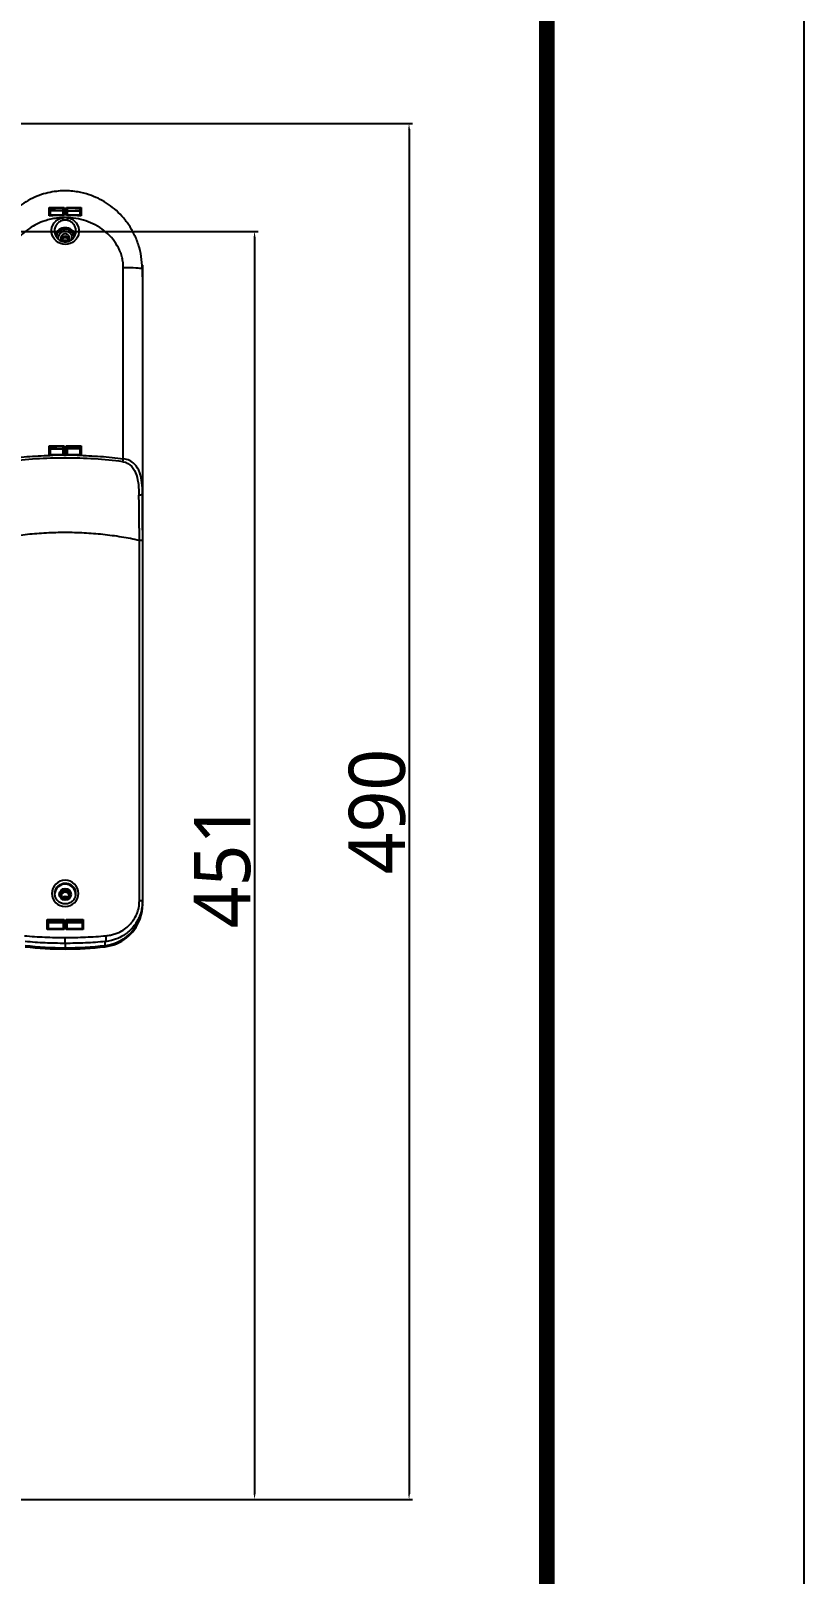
# Model space of a CAD drawing. Header units: millimetres. Extents: x 28 to 2974, y 8 to 3716.
# Drawn here: x 2088 to 2363, y 833 to 1382 of the extents above; entities that cross this region are included whole.
import ezdxf

# ---------------------------------------------------------------- set-up
doc = ezdxf.new("R2010")
doc.units = ezdxf.units.MM
doc.layers.get('Defpoints').update_dxf_attribs({"linetype": 'CONTINUOUS'})
doc.layers.add('1LINE', color=7, linetype='CONTINUOUS')
doc.styles.add('Annotative', font='malgun.ttf')
doc.dimstyles.new('WOO', dxfattribs={"dimtxt": 20, "dimasz": 2, "dimexe": 1.25, "dimexo": 0.3, "dimgap": 1, "dimtad": 1, "dimdec": 1, "dimzin": 1, "dimdsep": 46, "dimtxsty": 'Annotative', "dimcen": 0, "dimclrd": 1, "dimclre": 1, "dimclrt": 2, "dimadec": 0, "dimazin": 0, "dimtfac": 1, "dimtdec": 1, "dimtofl": 0, "dimtmove": 0, "dimatfit": 3, "dimfxl": 0, "dimarcsym": 0})

# ---------------------------------------------------------------- blocks, each defined once
blk = doc.blocks.new('*D12')
at = {"layer": '1LINE', "color": 1, "lineweight": -2}
for p, q in [((1929.42, 1310.67), (2169.11, 1310.67)), ((2167.86, 1308.67), (2167.86, 861.29)), ((1858.76, 859.29), (2169.11, 859.29))]:
    blk.add_line(p, q, dxfattribs=at)
at = {"layer": '1LINE', "color": 1}
for points in [[(2167.53, 1308.67), (2168.19, 1308.67), (2167.86, 1310.67)], [(2167.53, 861.29), (2168.19, 861.29), (2167.86, 859.29)]]:
    blk.add_solid(points, dxfattribs=at)
at = {"layer": 'Defpoints', "color": 0}
for p in [(1929.12, 1310.67), (1858.46, 859.29), (2167.86, 859.29)]:
    blk.add_point(p, dxfattribs=at)
at = {"layer": '1LINE', "color": 2, "insert": (2156.47, 1084.98), "char_height": 20, "attachment_point": 5, "rotation": 90, "style": 'Annotative'}
blk.add_mtext('451', dxfattribs=at)
blk = doc.blocks.new('*D13')
at = {"layer": '1LINE', "color": 1, "lineweight": -2}
for p, q in [((1929.42, 1349.07), (2224.1, 1349.07)), ((2222.85, 1347.07), (2222.85, 861.29)), ((1858.76, 859.29), (2224.1, 859.29))]:
    blk.add_line(p, q, dxfattribs=at)
at = {"layer": '1LINE', "color": 1}
for points in [[(2222.52, 1347.07), (2223.18, 1347.07), (2222.85, 1349.07)], [(2222.52, 861.29), (2223.18, 861.29), (2222.85, 859.29)]]:
    blk.add_solid(points, dxfattribs=at)
at = {"layer": 'Defpoints', "color": 0}
for p in [(1929.12, 1349.07), (1858.46, 859.29), (2222.85, 859.29)]:
    blk.add_point(p, dxfattribs=at)
at = {"layer": '1LINE', "color": 2, "insert": (2211.52, 1104.18), "char_height": 20, "attachment_point": 5, "rotation": 90, "style": 'Annotative'}
blk.add_mtext('490', dxfattribs=at)

msp = doc.modelspace()

# ---------------------------------------------------------------- linework, layer by layer
at = {"layer": '1LINE', "linetype": 'Continuous'}
for p, q in [((2095.14, 1318.03), (2095.11, 1318.76)), ((2105.83, 1318.76), (2105.81, 1318.03)), ((2095.14, 1316.54), (2095.14, 1318.03)), ((2099.8, 1318.03), (2095.14, 1318.03)), ((2101.14, 1318.03), (2105.81, 1318.03)), ((2105.81, 1318.03), (2105.81, 1316.54)), ((2099.29, 1307.28), (2099.29, 1307.23)), ((2121.15, 1229.76), (2121.15, 1297.75)), ((2127.97, 1297.37), (2127.97, 1297.37)), ((2127.97, 1294.56), (2127.97, 1297.37)), ((2127.97, 1297.37), (2127.97, 1217.32)), ((2095.13, 1234.05), (2095.15, 1233.28)), ((2095.15, 1231.29), (2095.15, 1233.28)), ((2095.15, 1233.28), (2099.79, 1233.28)), ((2105.79, 1233.28), (2101.15, 1233.28)), ((2105.79, 1233.28), (2105.82, 1234.05)), ((2105.79, 1231.29), (2105.79, 1233.28)), ((2127.93, 1204.31), (2127.93, 1218.1)), ((2126.88, 1072.43), (2126.88, 1200.67)), ((2127.97, 1200.58), (2127.97, 1072.34)), ((2127.97, 1071.25), (2127.97, 1072.34)), ((2127.66, 1068.34), (2127.72, 1068.75)), ((2094.04, 1062.21), (2094.04, 1065.72)), ((2094.37, 1065.4), (2094.37, 1062.5)), ((2099.84, 1064.57), (2094.37, 1064.57)), ((2094.37, 1062.52), (2094.37, 1062.5)), ((2101.1, 1065.44), (2101.1, 1065.44)), ((2106.57, 1064.57), (2101.1, 1064.57)), ((2106.57, 1062.5), (2106.57, 1065.4)), ((2106.57, 1062.52), (2106.57, 1062.5)), ((2106.91, 1065.72), (2106.91, 1062.21)), ((2100.47, 1058.5), (2100.47, 1059.33)), ((2100.47, 1057.93), (2100.47, 1058.5)), ((2100.47, 1057.24), (2100.47, 1057.93)), ((2100.47, 1057.24), (2100.47, 1055.59)), ((2114.71, 1056.08), (2114.72, 1056.43)), ((2114.74, 1056.43), (2114.74, 1057.9))]:
    msp.add_line(p, q, dxfattribs=at)
at = {"layer": '1LINE', "color": 4}
msp.add_lwpolyline([(32.17, 8.44), (2363.47, 8.44), (2363.47, 1657), (32.17, 1657)], close=True, dxfattribs=at)
at = {"layer": '1LINE', "color": 4, "const_width": 5.55}
msp.add_lwpolyline([(123.76, 66.72), (2271.88, 66.72), (2271.88, 1598.72), (123.76, 1598.72)], close=True, dxfattribs=at)
at = {"layer": '1LINE', "linetype": 'Continuous'}
for centre, major_axis, ratio, start_param, end_param in [((2100.47, 1308.34), (3.7, 0), 0.994522, 1.570796, 2.859634), ((2100.47, 1308.29), (-3.2, 0), 0.994522, 3.277074, 6.165965), ((2100.47, 1308.29), (2.5, 0), 0.994522, 1.570797, 3.286989), ((2100.47, 1308.19), (-1.6, 0), 0.994522, 2.510033, 6.283185), ((2100.47, 1308.19), (-1.6, 0), 0.994522, 0, 0.630182), ((2100.47, 1307.35), (-1.6, 0), 0.994522, 3.410198, 6.014577), ((2100.45, 1307.28), (-1.16, 0), 0.994521, 3.094273, 6.283185), ((2100.47, 1308.34), (3.7, 0), 0.994522, 0.287259, 1.570796), ((2100.47, 1308.29), (2.5, 0), 0.994522, 0, 1.570796), ((2100.47, 1308.29), (2.5, 0), 0.994522, 6.141814, 6.283185), ((2117.97, 1297.37), (10, 0), 0.040138, 0.149014, 1.246985), ((2117.97, 1297.37), (10, 0), 0.040138, 0, 0.149015), ((2120.52, 1229.69), (-0.26, -1.98), 0.311338, 1.10514, 1.65072), ((2125.97, 1217.32), (2, 0), 0.289422, 5.089082, 6.283185), ((2125.97, 1200.58), (-2, 0), 0.047113, 3.141593, 4.239616), ((2100.47, 1074.66), (3.7, 0), 0.994522, 1.570796, 3.058536), ((2100.47, 1074.66), (3.7, 0), 0.994522, 0, 1.570797), ((2100.47, 1074.44), (1.6, 0), 0.994522, 1.570796, 3.075914), ((2100.47, 1074.44), (1.6, 0), 0.994522, 0.065678, 1.570796), ((2125.97, 1072.34), (-2, 0), 0.047094, 3.14159, 4.239614), ((2112.95, 1070.8), (-14.91, 0), 0.994521, 1.688893, 2.805974), ((2112.95, 1071.22), (14.98, 0), 0.994521, 4.830486, 5.985382), ((2112.95, 1070.8), (-14.91, 0), 0.994521, 2.919171, 2.974737), ((2112.95, 1071.22), (14.98, 0), 0.994521, 6.209029, 6.283185), ((2114.5, 1059.87), (-0.18, 1.99), 0.253728, 3.249118, 4.734953)]:
    msp.add_ellipse(centre, major_axis=major_axis, ratio=ratio, start_param=start_param, end_param=end_param, dxfattribs=at)
at = {"layer": '1LINE', "linetype": 'Continuous', "extrusion": (0, 0, -1)}
for centre, major_axis, ratio, start_param, end_param in [((2100.47, 1227.82), (65, 0), 0.100969, 4.625037, 4.706528), ((2100.47, 1224.24), (65, 0.01), 0.104448, 4.625072, 4.644051), ((2100.47, 1227.52), (64.7, 0), 0.101251, 4.629643, 4.701899), ((2100.47, 1224.54), (64.7, 0.01), 0.104747, 4.629724, 4.701927), ((2100.47, 1227.82), (65, 0), 0.100969, 4.71825, 4.799741), ((2100.47, 1227.52), (64.7, 0), 0.101251, 4.722879, 4.795135), ((2100.47, 1059.4), (57.7, 0), 0.104702, 4.6064, 4.701496), ((2094.07, 1065.4), (0.3, 0), 0.104702, 6.117367, 6.283185), ((2100.47, 1056.49), (57.7, 0), 0.104702, 4.606465, 4.701501), ((2100.47, 1059.4), (57.7, 0), 0.104702, 4.723282, 4.818378), ((2100.47, 1056.49), (57.7, 0), 0.104702, 4.723277, 4.818313), ((2106.87, 1065.4), (0.3, 0), 0.104702, 3.141593, 3.307411)]:
    msp.add_ellipse(centre, major_axis=major_axis, ratio=ratio, start_param=start_param, end_param=end_param, dxfattribs=at)
at = {"layer": '1LINE', "linetype": 'Continuous'}
for centre, major_axis in [((2100.47, 1074.7), (2.1, 0)), ((2100.47, 1074.65), (-1.6, 0))]:
    msp.add_ellipse(centre, major_axis=major_axis, ratio=0.994522, dxfattribs=at)
for points, knots in [([(2127.86, 1297.43), (2127.86, 1298.88), (2127.64, 1301.71), (2126.67, 1305.83), (2125.13, 1309.65), (2123.13, 1313.1), (2120.74, 1316.14), (2118.07, 1318.71), (2115.2, 1320.84), (2112.18, 1322.52), (2108.83, 1323.89), (2104.8, 1324.9), (2100.84, 1325.23), (2097.24, 1324.99), (2094.26, 1324.47), (2091.16, 1323.55), (2088.03, 1322.17), (2084.94, 1320.32), (2081.99, 1317.95), (2079.48, 1315.32), (2078.14, 1313.4), (2077.6, 1312.51)], [0, 0, 0, 0, 0.061262, 0.120669, 0.178962, 0.235831, 0.290228, 0.343154, 0.393643, 0.442141, 0.490116, 0.5474, 0.618097, 0.657787, 0.700724, 0.746623, 0.7949, 0.846079, 0.899782, 0.955951, 1, 1, 1, 1]), ([(2094.76, 1319.19), (2095.64, 1319.2), (2097.4, 1319.22), (2099.18, 1319.22), (2100.07, 1319.22)], [0, 0, 0, 0, 0.498261, 1, 1, 1, 1]), ([(2094.77, 1316.29), (2094.77, 1316.78), (2094.77, 1317.78), (2094.76, 1318.71), (2094.76, 1319.19)], [0, 0, 0, 0, 0.492801, 1, 1, 1, 1]), ([(2095.11, 1318.77), (2095.1, 1318.79), (2095.09, 1318.84), (2094.95, 1319.01), (2094.83, 1319.12), (2094.76, 1319.19)], [0, 0, 0, 0, 0.22228, 0.499817, 1, 1, 1, 1]), ([(2099.77, 1318.8), (2098.99, 1318.8), (2098.21, 1318.8), (2096.66, 1318.78), (2095.88, 1318.77), (2095.11, 1318.76)], [0, 0, 0, 0, 0.5, 0.5, 1, 1, 1, 1]), ([(2095.11, 1318.77), (2095.11, 1318.41), (2095.11, 1318.05), (2095.11, 1317.3), (2095.11, 1316.91), (2095.11, 1316.53)], [0, 0, 0, 0, 0.5, 0.5, 1, 1, 1, 1]), ([(2099.77, 1318.83), (2099.78, 1318.85), (2099.79, 1318.9), (2099.9, 1319.05), (2100, 1319.16), (2100.07, 1319.22)], [0, 0, 0, 0, 0.221443, 0.500613, 1, 1, 1, 1]), ([(2099.77, 1316.57), (2099.77, 1316.95), (2099.77, 1317.34), (2099.77, 1318.09), (2099.77, 1318.46), (2099.77, 1318.83)], [0, 0, 0, 0, 0.5, 0.5, 1, 1, 1, 1]), ([(2101.17, 1318.83), (2101.17, 1318.85), (2101.15, 1318.9), (2101.05, 1319.05), (2100.94, 1319.16), (2100.87, 1319.22)], [0, 0, 0, 0, 0.220825, 0.500607, 1, 1, 1, 1]), ([(2100.87, 1319.22), (2101.77, 1319.22), (2103.55, 1319.22), (2105.3, 1319.2), (2106.18, 1319.19)], [0, 0, 0, 0, 0.500996, 1, 1, 1, 1]), ([(2101.17, 1318.83), (2101.17, 1318.46), (2101.17, 1318.09), (2101.17, 1317.34), (2101.17, 1316.95), (2101.17, 1316.57)], [0, 0, 0, 0, 0.5, 0.5, 1, 1, 1, 1]), ([(2105.83, 1318.76), (2105.06, 1318.77), (2104.29, 1318.78), (2102.73, 1318.8), (2101.95, 1318.8), (2101.17, 1318.8)], [0, 0, 0, 0, 0.5, 0.5, 1, 1, 1, 1]), ([(2105.83, 1318.77), (2105.84, 1318.79), (2105.86, 1318.84), (2105.96, 1318.97), (2106.08, 1319.08), (2106.15, 1319.15), (2106.18, 1319.19)], [0, 0, 0, 0, 0.221843, 0.49735, 0.757754, 1, 1, 1, 1]), ([(2105.83, 1316.53), (2105.83, 1316.92), (2105.83, 1317.3), (2105.83, 1318.05), (2105.83, 1318.41), (2105.83, 1318.77)], [0, 0, 0, 0, 0.5, 0.5, 1, 1, 1, 1]), ([(2106.18, 1319.19), (2106.18, 1318.72), (2106.18, 1317.78), (2106.17, 1316.78), (2106.17, 1316.29)], [0, 0, 0, 0, 0.506217, 1, 1, 1, 1]), ([(2099.44, 1315.59), (2098.75, 1315.54), (2097.35, 1315.44), (2095.29, 1315.06), (2092.94, 1314.41), (2090.35, 1313.37), (2087.64, 1311.8), (2085.21, 1309.85), (2083.12, 1307.51), (2081.41, 1304.89), (2080.72, 1302.92), (2080.38, 1301.95)], [0, 0, 0, 0, 0.083429, 0.16659, 0.250132, 0.376191, 0.500183, 0.626585, 0.750707, 0.877728, 1, 1, 1, 1]), ([(2094.77, 1316.29), (2094.84, 1316.35), (2094.94, 1316.44), (2095.06, 1316.54), (2095.09, 1316.54), (2095.1, 1316.54)], [0, 0, 0, 0, 0.498429, 0.764776, 1, 1, 1, 1]), ([(2100.07, 1316.3), (2099.19, 1316.3), (2097.42, 1316.3), (2095.66, 1316.29), (2094.77, 1316.29)], [0, 0, 0, 0, 0.498773, 1, 1, 1, 1]), ([(2095.1, 1316.54), (2095.88, 1316.55), (2096.66, 1316.55), (2098.21, 1316.56), (2098.99, 1316.56), (2099.77, 1316.57)], [0, 0, 0, 0, 0.499881, 0.499881, 1, 1, 1, 1]), ([(2101.49, 1315.59), (2102.66, 1315.33), (2103.71, 1314.66), (2105.11, 1312.75), (2105.45, 1311.53), (2105.19, 1309.2), (2104.61, 1308.07), (2102.84, 1306.52), (2101.66, 1306.08), (2099.3, 1306.08), (2098.12, 1306.51), (2096.34, 1308.06), (2095.75, 1309.17), (2095.49, 1311.53), (2095.83, 1312.75), (2097.22, 1314.65), (2098.28, 1315.33), (2099.44, 1315.59)], [0, 0, 0, 0, 0.125, 0.125, 0.25, 0.25, 0.375, 0.375, 0.5, 0.5, 0.625, 0.625, 0.75, 0.75, 0.875, 0.875, 1, 1, 1, 1]), ([(2099.67, 1314.6), (2099.25, 1314.51), (2098.85, 1314.35), (2098.12, 1313.9), (2097.8, 1313.62), (2097.25, 1312.95), (2097.03, 1312.57), (2096.73, 1311.76), (2096.65, 1311.32), (2096.64, 1310.45), (2096.71, 1310.02), (2096.98, 1309.2), (2097.19, 1308.82), (2097.71, 1308.14), (2098.04, 1307.85), (2098.76, 1307.38), (2099.16, 1307.21), (2099.99, 1307.01), (2100.43, 1306.98), (2101.28, 1307.07), (2101.71, 1307.19), (2102.48, 1307.55), (2102.85, 1307.8), (2103.46, 1308.39), (2103.72, 1308.75), (2104.09, 1309.52), (2104.22, 1309.94), (2104.32, 1310.78), (2104.3, 1311.22), (2104.12, 1312.06), (2103.96, 1312.47), (2103.51, 1313.21), (2103.22, 1313.55), (2102.55, 1314.09), (2102.16, 1314.32), (2101.6, 1314.52), (2101.43, 1314.57), (2101.27, 1314.6)], [0, 0, 0, 0, 0.056852, 0.056852, 0.113802, 0.113802, 0.171621, 0.171621, 0.22974, 0.22974, 0.287669, 0.287669, 0.344959, 0.344959, 0.402332, 0.402332, 0.459629, 0.459629, 0.517041, 0.517041, 0.574453, 0.574453, 0.631866, 0.631866, 0.689281, 0.689281, 0.746482, 0.746482, 0.803909, 0.803909, 0.861403, 0.861403, 0.919499, 0.919499, 0.977578, 0.977578, 1, 1, 1, 1]), ([(2099.44, 1315.59), (2099.67, 1315.64), (2099.9, 1315.67), (2100.35, 1315.71), (2100.58, 1315.71), (2101.04, 1315.68), (2101.27, 1315.64), (2101.49, 1315.59)], [0, 0, 0, 0, 0.333586, 0.333586, 0.662894, 0.662894, 1, 1, 1, 1]), ([(2101.27, 1314.6), (2101.06, 1314.65), (2100.86, 1314.67), (2100.48, 1314.69), (2100.32, 1314.69), (2099.99, 1314.66), (2099.83, 1314.64), (2099.67, 1314.6)], [0, 0, 0, 0, 0.388586, 0.388586, 0.691658, 0.691658, 1, 1, 1, 1]), ([(2099.77, 1316.57), (2099.78, 1316.56), (2099.79, 1316.56), (2099.88, 1316.49), (2099.97, 1316.4), (2100.04, 1316.33), (2100.07, 1316.3)], [0, 0, 0, 0, 0.219708, 0.498388, 0.766812, 1, 1, 1, 1]), ([(2100.87, 1316.3), (2100.91, 1316.33), (2100.97, 1316.4), (2101.07, 1316.49), (2101.15, 1316.56), (2101.17, 1316.56), (2101.17, 1316.57)], [0, 0, 0, 0, 0.251029, 0.501705, 0.780323, 1, 1, 1, 1]), ([(2106.17, 1316.29), (2105.29, 1316.29), (2103.53, 1316.3), (2101.76, 1316.3), (2100.87, 1316.3)], [0, 0, 0, 0, 0.50192, 1, 1, 1, 1]), ([(2101.17, 1316.57), (2101.95, 1316.56), (2102.73, 1316.56), (2104.29, 1316.55), (2105.07, 1316.55), (2105.84, 1316.54)], [0, 0, 0, 0, 0.500106, 0.500106, 1, 1, 1, 1]), ([(2121.15, 1297.75), (2121.13, 1298.35), (2121.09, 1299.56), (2120.75, 1301.36), (2120.21, 1303.12), (2119.23, 1305.35), (2117.56, 1307.94), (2115.01, 1310.53), (2112.02, 1312.65), (2108.7, 1314.2), (2105.16, 1315.26), (2102.72, 1315.48), (2101.49, 1315.59)], [0, 0, 0, 0, 0.06171, 0.123342, 0.185871, 0.25023, 0.372572, 0.499849, 0.6236, 0.749905, 0.87467, 1, 1, 1, 1]), ([(2105.84, 1316.54), (2105.85, 1316.54), (2105.88, 1316.53), (2106, 1316.45), (2106.1, 1316.35), (2106.17, 1316.29)], [0, 0, 0, 0, 0.22035, 0.500784, 1, 1, 1, 1]), ([(2099.47, 1307.16), (2099.51, 1307.2), (2099.55, 1307.24), (2099.7, 1307.36), (2099.83, 1307.44), (2100.11, 1307.55), (2100.26, 1307.58), (2100.55, 1307.58), (2100.7, 1307.56), (2100.98, 1307.48), (2101.11, 1307.42), (2101.29, 1307.29), (2101.35, 1307.24), (2101.4, 1307.19)], [0, 0, 0, 0, 0.07466, 0.07466, 0.28484, 0.28484, 0.48963, 0.48963, 0.690278, 0.690278, 0.890346, 0.890346, 1, 1, 1, 1]), ([(2079.79, 1229.77), (2081.12, 1229.93), (2083.77, 1230.25), (2087.83, 1230.61), (2091.91, 1230.87), (2094.66, 1230.97), (2096.03, 1231.01)], [0, 0, 0, 0, 0.252163, 0.502806, 0.752046, 1, 1, 1, 1]), ([(2094.8, 1234.36), (2094.83, 1234.33), (2094.9, 1234.26), (2095, 1234.16), (2095.09, 1234.08), (2095.11, 1234.06), (2095.12, 1234.05)], [0, 0, 0, 0, 0.251025, 0.501421, 0.779259, 1, 1, 1, 1]), ([(2095.13, 1231.29), (2095.12, 1231.29), (2095.1, 1231.29), (2095.01, 1231.2), (2094.9, 1231.11), (2094.83, 1231.04), (2094.8, 1231)], [0, 0, 0, 0, 0.222132, 0.49807, 0.769442, 1, 1, 1, 1]), ([(2095.12, 1234.05), (2095.12, 1234.05), (2095.13, 1234.05), (2095.13, 1234.05), (2095.13, 1234.05), (2095.13, 1234.05), (2095.13, 1234.05), (2095.13, 1234.05)], [0, 0, 0, 0, 0.178823, 0.178823, 0.895861, 0.895861, 1, 1, 1, 1]), ([(2100.08, 1231.04), (2099.39, 1231.04), (2098.04, 1231.03), (2096.69, 1231.02), (2096.03, 1231.01)], [0, 0, 0, 0, 0.511243, 1, 1, 1, 1]), ([(2100.09, 1234.38), (2100.03, 1234.32), (2099.93, 1234.22), (2099.82, 1234.1), (2099.8, 1234.08), (2099.79, 1234.07)], [0, 0, 0, 0, 0.497852, 0.763409, 1, 1, 1, 1]), ([(2099.79, 1231.32), (2099.79, 1231.32), (2099.8, 1231.31), (2099.81, 1231.3), (2099.82, 1231.29), (2099.85, 1231.27), (2099.87, 1231.25), (2099.92, 1231.2), (2099.96, 1231.16), (2100.02, 1231.1), (2100.05, 1231.07), (2100.08, 1231.04)], [0, 0, 0, 0, 0.144861, 0.144861, 0.288504, 0.288504, 0.492545, 0.492545, 0.776061, 0.776061, 1, 1, 1, 1]), ([(2101.15, 1234.07), (2101.14, 1234.08), (2101.13, 1234.1), (2101.02, 1234.21), (2100.92, 1234.32), (2100.85, 1234.38)], [0, 0, 0, 0, 0.221595, 0.500599, 1, 1, 1, 1]), ([(2100.86, 1231.04), (2100.91, 1231.09), (2100.96, 1231.13), (2101.03, 1231.2), (2101.05, 1231.23), (2101.1, 1231.27), (2101.11, 1231.28), (2101.13, 1231.3), (2101.14, 1231.31), (2101.15, 1231.32), (2101.15, 1231.32), (2101.15, 1231.32)], [0, 0, 0, 0, 0.349406, 0.349406, 0.588646, 0.588646, 0.767178, 0.767178, 0.910149, 0.910149, 1, 1, 1, 1]), ([(2104.78, 1231.02), (2104.14, 1231.02), (2102.84, 1231.04), (2101.53, 1231.04), (2100.86, 1231.04)], [0, 0, 0, 0, 0.488297, 1, 1, 1, 1]), ([(2101.15, 1231.32), (2101.93, 1231.31), (2103.49, 1231.31), (2105.04, 1231.3), (2105.82, 1231.29)], [0, 0, 0, 0, 0.5, 1, 1, 1, 1]), ([(2106.14, 1231.01), (2105.87, 1231.01), (2105.61, 1231.01), (2105.15, 1231.01), (2104.96, 1231.01), (2104.78, 1231.02)], [0, 0, 0, 0, 0.588296, 0.588296, 1, 1, 1, 1]), ([(2104.78, 1231.02), (2106.16, 1230.97), (2108.93, 1230.88), (2113.05, 1230.61), (2117.15, 1230.25), (2119.82, 1229.93), (2121.15, 1229.76)], [0, 0, 0, 0, 0.247947, 0.497184, 0.747829, 1, 1, 1, 1]), ([(2105.82, 1234.05), (2105.83, 1234.06), (2105.86, 1234.08), (2105.97, 1234.19), (2106.08, 1234.29), (2106.14, 1234.36)], [0, 0, 0, 0, 0.221636, 0.500627, 1, 1, 1, 1]), ([(2105.82, 1234.05), (2105.82, 1234.05), (2105.82, 1234.05), (2105.82, 1234.05), (2105.82, 1234.05), (2105.82, 1234.05), (2105.82, 1234.05), (2105.82, 1234.05)], [0, 0, 0, 0, 0.178227, 0.178227, 0.89286, 0.89286, 1, 1, 1, 1]), ([(2105.82, 1231.29), (2105.82, 1231.29), (2105.84, 1231.29), (2105.94, 1231.21), (2106.04, 1231.11), (2106.11, 1231.04), (2106.14, 1231.01)], [0, 0, 0, 0, 0.222304, 0.498068, 0.768314, 1, 1, 1, 1]), ([(2120.95, 1228.72), (2114.36, 1229.58), (2107.48, 1230.02), (2093.42, 1230.02), (2086.57, 1229.58), (2079.99, 1228.73)], [0, 0, 0, 0, 0.5, 0.5, 1, 1, 1, 1]), ([(2120.95, 1228.72), (2122.3, 1228.55), (2123.37, 1227.87), (2124.94, 1226.11), (2125.44, 1225.08), (2126.16, 1222.84), (2126.37, 1221.67), (2126.63, 1219.28), (2126.69, 1218.05), (2126.71, 1216.79)], [0, 0, 0, 0, 0.25, 0.25, 0.5, 0.5, 0.75, 0.75, 1, 1, 1, 1]), ([(2127.97, 1217.32), (2127.97, 1218.64), (2127.93, 1219.92), (2127.65, 1222.42), (2127.42, 1223.63), (2126.58, 1225.96), (2125.99, 1227.04), (2124.1, 1228.87), (2122.81, 1229.58), (2121.15, 1229.76)], [0, 0, 0, 0, 0.25, 0.25, 0.5, 0.5, 0.75, 0.75, 1, 1, 1, 1]), ([(2126.88, 1200.67), (2126.88, 1201.54), (2126.86, 1203.32), (2126.84, 1206.05), (2126.81, 1209.17), (2126.76, 1212.79), (2126.73, 1215.4), (2126.71, 1216.79)], [0, 0, 0, 0, 0.160106, 0.327158, 0.501163, 0.736196, 1, 1, 1, 1]), ([(2126.88, 1200.67), (2125.83, 1200.89), (2123.75, 1201.34), (2120.51, 1201.91), (2117.22, 1202.39), (2113.9, 1202.79), (2110.55, 1203.1), (2107.19, 1203.32), (2103.83, 1203.45), (2099.35, 1203.51), (2093.71, 1203.36), (2086.99, 1202.83), (2080.35, 1201.96), (2076.17, 1201.1), (2074.06, 1200.67)], [0, 0, 0, 0, 0.06447, 0.128322, 0.191585, 0.254288, 0.316462, 0.378139, 0.439349, 0.500125, 0.622048, 0.745835, 0.87174, 1, 1, 1, 1]), ([(2100.47, 1070.37), (2099.23, 1070.37), (2098.01, 1070.86), (2096.25, 1072.57), (2095.73, 1073.79), (2095.73, 1076.25), (2096.24, 1077.47), (2098.01, 1079.21), (2099.23, 1079.71), (2101.69, 1079.71), (2102.92, 1079.21), (2104.68, 1077.49), (2105.21, 1076.28), (2105.22, 1073.8), (2104.71, 1072.58), (2102.95, 1070.87), (2101.72, 1070.37), (2100.47, 1070.37)], [0, 0, 0, 0, 0.125, 0.125, 0.25, 0.25, 0.375, 0.375, 0.5, 0.5, 0.625, 0.625, 0.75, 0.75, 0.875, 0.875, 1, 1, 1, 1]), ([(2100.47, 1078.7), (2100.06, 1078.7), (2099.65, 1078.63), (2098.88, 1078.36), (2098.51, 1078.16), (2097.87, 1077.65), (2097.58, 1077.33), (2097.14, 1076.63), (2096.97, 1076.23), (2096.78, 1075.42), (2096.75, 1074.99), (2096.84, 1074.16), (2096.95, 1073.75), (2097.31, 1073.01), (2097.55, 1072.66), (2098.13, 1072.08), (2098.48, 1071.83), (2099.22, 1071.48), (2099.63, 1071.36), (2100.45, 1071.26), (2100.88, 1071.28), (2101.69, 1071.46), (2102.08, 1071.62), (2102.78, 1072.06), (2103.1, 1072.34), (2103.62, 1072.98), (2103.83, 1073.35), (2104.1, 1074.13), (2104.17, 1074.55), (2104.17, 1075.37), (2104.1, 1075.79), (2103.83, 1076.58), (2103.63, 1076.95), (2103.12, 1077.61), (2102.8, 1077.9), (2102.09, 1078.35), (2101.7, 1078.51), (2101.02, 1078.67), (2100.75, 1078.7), (2100.47, 1078.7)], [0, 0, 0, 0, 0.052801, 0.052801, 0.10574, 0.10574, 0.159256, 0.159256, 0.213366, 0.213366, 0.267436, 0.267436, 0.321251, 0.321251, 0.374509, 0.374509, 0.42802, 0.42802, 0.481579, 0.481579, 0.535171, 0.535171, 0.588736, 0.588736, 0.642337, 0.642337, 0.695925, 0.695925, 0.749223, 0.749223, 0.802765, 0.802765, 0.856501, 0.856501, 0.910707, 0.910707, 0.964697, 0.964697, 1, 1, 1, 1]), ([(2100.45, 1073.17), (2100.58, 1073.17), (2100.71, 1073.19), (2100.96, 1073.27), (2101.08, 1073.34), (2101.3, 1073.5), (2101.39, 1073.61), (2101.54, 1073.83), (2101.59, 1073.96), (2101.66, 1074.22), (2101.67, 1074.36), (2101.64, 1074.63), (2101.6, 1074.76), (2101.49, 1075), (2101.41, 1075.12), (2101.22, 1075.31), (2101.11, 1075.39), (2100.87, 1075.51), (2100.73, 1075.55), (2100.46, 1075.58), (2100.32, 1075.58), (2100.06, 1075.52), (2099.93, 1075.47), (2099.7, 1075.33), (2099.59, 1075.23), (2099.43, 1075.02), (2099.36, 1074.91), (2099.27, 1074.65), (2099.24, 1074.52), (2099.24, 1074.24), (2099.26, 1074.11), (2099.35, 1073.86), (2099.42, 1073.74), (2099.58, 1073.52), (2099.69, 1073.43), (2099.92, 1073.29), (2100.04, 1073.23), (2100.26, 1073.18), (2100.36, 1073.17), (2100.45, 1073.17)], [0, 0, 0, 0, 0.051295, 0.051295, 0.104563, 0.104563, 0.159294, 0.159294, 0.211561, 0.211561, 0.266538, 0.266538, 0.31911, 0.31911, 0.373504, 0.373504, 0.427071, 0.427071, 0.480227, 0.480227, 0.534899, 0.534899, 0.587337, 0.587337, 0.642318, 0.642318, 0.69472, 0.69472, 0.749156, 0.749156, 0.80272, 0.80272, 0.855975, 0.855975, 0.910653, 0.910653, 0.962939, 0.962939, 1, 1, 1, 1]), ([(2099.56, 1073.57), (2099.59, 1073.61), (2099.63, 1073.65), (2099.76, 1073.77), (2099.86, 1073.84), (2100.05, 1073.93), (2100.13, 1073.96), (2100.21, 1073.97)], [0, 0, 0, 0, 0.202406, 0.202406, 0.690166, 0.690166, 1, 1, 1, 1]), ([(2100.21, 1073.97), (2100.33, 1074), (2100.46, 1074.01), (2100.71, 1073.98), (2100.83, 1073.94), (2101.06, 1073.83), (2101.17, 1073.75), (2101.29, 1073.64), (2101.31, 1073.61), (2101.34, 1073.58)], [0, 0, 0, 0, 0.299935, 0.299935, 0.599347, 0.599347, 0.907786, 0.907786, 1, 1, 1, 1]), ([(2127.97, 1071.25), (2127.97, 1067.64), (2126.6, 1064.05), (2121.77, 1058.63), (2118.38, 1056.86), (2114.74, 1056.43)], [0, 0, 0, 0, 0.5, 0.5, 1, 1, 1, 1]), ([(2115, 1059.97), (2115.53, 1060.03), (2116.58, 1060.16), (2118.1, 1060.57), (2119.8, 1061.23), (2121.61, 1062.25), (2123.39, 1063.75), (2124.88, 1065.56), (2125.99, 1067.67), (2126.74, 1069.98), (2126.84, 1071.62), (2126.88, 1072.43)], [0, 0, 0, 0, 0.083732, 0.1671, 0.251095, 0.37668, 0.500483, 0.625661, 0.750006, 0.87664, 1, 1, 1, 1]), ([(2094.04, 1065.72), (2095.05, 1065.73), (2097.08, 1065.75), (2099.12, 1065.75), (2100.14, 1065.75)], [0, 0, 0, 0, 0.50026, 1, 1, 1, 1]), ([(2100.14, 1065.75), (2100.08, 1065.69), (2099.98, 1065.59), (2099.87, 1065.47), (2099.85, 1065.45), (2099.84, 1065.44)], [0, 0, 0, 0, 0.497827, 0.763374, 1, 1, 1, 1]), ([(2100.8, 1065.75), (2101.82, 1065.75), (2103.86, 1065.75), (2105.89, 1065.73), (2106.91, 1065.72)], [0, 0, 0, 0, 0.499741, 1, 1, 1, 1]), ([(2101.1, 1065.44), (2101.09, 1065.45), (2101.08, 1065.47), (2100.97, 1065.58), (2100.87, 1065.69), (2100.8, 1065.75)], [0, 0, 0, 0, 0.221587, 0.500496, 1, 1, 1, 1]), ([(2127.91, 1071.11), (2127.91, 1070.97), (2127.84, 1070.27), (2127.61, 1068.99), (2127.11, 1067.29), (2126.37, 1065.6), (2125.38, 1063.96), (2124.09, 1062.36), (2122.3, 1060.72), (2119.89, 1059.24), (2117.24, 1058.25), (2115.46, 1058), (2114.74, 1057.9)], [0, 0, 0, 0, 0.019519, 0.101834, 0.187911, 0.277923, 0.372019, 0.470396, 0.582298, 0.735279, 0.892306, 1, 1, 1, 1]), ([(2094.37, 1065.41), (2094.35, 1065.42), (2094.33, 1065.45), (2094.2, 1065.55), (2094.1, 1065.65), (2094.04, 1065.72)], [0, 0, 0, 0, 0.259251, 0.499887, 1, 1, 1, 1]), ([(2094.04, 1062.21), (2094.11, 1062.28), (2094.22, 1062.39), (2094.34, 1062.49), (2094.36, 1062.5), (2094.37, 1062.5)], [0, 0, 0, 0, 0.503299, 0.775032, 1, 1, 1, 1]), ([(2100.14, 1062.25), (2099.12, 1062.25), (2097.08, 1062.24), (2095.05, 1062.22), (2094.04, 1062.21)], [0, 0, 0, 0, 0.499741, 1, 1, 1, 1]), ([(2099.84, 1062.53), (2099.85, 1062.53), (2099.86, 1062.52), (2099.97, 1062.42), (2100.08, 1062.32), (2100.14, 1062.25)], [0, 0, 0, 0, 0.222276, 0.500391, 1, 1, 1, 1]), ([(2100.8, 1062.25), (2100.84, 1062.28), (2100.9, 1062.35), (2101, 1062.44), (2101.08, 1062.52), (2101.1, 1062.53), (2101.1, 1062.53)], [0, 0, 0, 0, 0.251065, 0.5018, 0.778685, 1, 1, 1, 1]), ([(2106.91, 1062.21), (2105.89, 1062.22), (2103.86, 1062.24), (2101.82, 1062.25), (2100.8, 1062.25)], [0, 0, 0, 0, 0.500259, 1, 1, 1, 1]), ([(2106.57, 1062.5), (2106.58, 1062.49), (2106.6, 1062.48), (2106.73, 1062.39), (2106.84, 1062.28), (2106.91, 1062.21)], [0, 0, 0, 0, 0.259729, 0.499574, 1, 1, 1, 1]), ([(2106.91, 1065.72), (2106.84, 1065.65), (2106.74, 1065.55), (2106.62, 1065.44), (2106.59, 1065.42), (2106.58, 1065.41)], [0, 0, 0, 0, 0.511006, 0.752751, 1, 1, 1, 1]), ([(2085.94, 1059.97), (2087.15, 1059.87), (2089.55, 1059.67), (2093.2, 1059.48), (2096.84, 1059.35), (2099.27, 1059.33), (2100.47, 1059.33)], [0, 0, 0, 0, 0.254313, 0.505654, 0.754166, 1, 1, 1, 1]), ([(2100.47, 1057.24), (2099.27, 1057.25), (2096.87, 1057.27), (2093.28, 1057.4), (2089.71, 1057.6), (2087.38, 1057.8), (2086.21, 1057.9)], [0, 0, 0, 0, 0.24993, 0.499293, 0.749011, 1, 1, 1, 1]), ([(2088.55, 1055.87), (2089.26, 1055.8), (2091.19, 1055.63), (2094.03, 1055.44), (2096.83, 1055.33), (2099.28, 1055.29), (2101.97, 1055.29), (2105.44, 1055.37), (2108.87, 1055.56), (2111.14, 1055.76), (2111.97, 1055.83)], [0, 0, 0, 0, 0.092213, 0.24716, 0.364553, 0.45041, 0.560451, 0.708222, 0.893727, 1, 1, 1, 1]), ([(2100.47, 1059.33), (2101.68, 1059.33), (2104.1, 1059.35), (2107.74, 1059.48), (2111.39, 1059.67), (2113.8, 1059.87), (2115, 1059.97)], [0, 0, 0, 0, 0.245833, 0.494345, 0.745686, 1, 1, 1, 1]), ([(2114.74, 1057.9), (2113.57, 1057.8), (2111.23, 1057.6), (2107.67, 1057.4), (2104.08, 1057.27), (2101.68, 1057.25), (2100.47, 1057.24)], [0, 0, 0, 0, 0.25099, 0.500708, 0.750071, 1, 1, 1, 1])]:
    msp.add_open_spline(points, degree=3, knots=knots, dxfattribs=at)
for points, degree in [([(2095.11, 1318.76), (2095.11, 1318.76), (2095.11, 1318.77), (2095.11, 1318.77)], 3), ([(2100.07, 1319.22), (2100.07, 1318.26), (2100.07, 1317.26), (2100.07, 1316.3)], 3), ([(2100.87, 1316.3), (2100.88, 1317.26), (2100.88, 1318.26), (2100.87, 1319.22)], 3), ([(2105.83, 1318.77), (2105.83, 1318.77), (2105.83, 1318.76), (2105.83, 1318.76)], 3), ([(2099.44, 1315.59), (2099.67, 1314.6)], 1), ([(2099.77, 1316.57), (2099.77, 1316.57), (2099.77, 1316.57), (2099.77, 1316.57)], 3), ([(2101.17, 1316.57), (2101.17, 1316.57), (2101.17, 1316.57), (2101.17, 1316.57)], 3), ([(2101.27, 1314.6), (2101.49, 1315.59)], 1), ([(2127.94, 1298.73), (2127.96, 1298.28), (2127.97, 1297.82), (2127.97, 1297.37)], 3), ([(2127.94, 1297.38), (2127.94, 1298.05), (2127.94, 1298.72)], 2), ([(2095.13, 1234.05), (2095.13, 1232.67), (2095.13, 1231.29)], 2), ([(2099.79, 1231.32), (2099.79, 1232.69), (2099.79, 1234.07)], 2), ([(2099.79, 1234.07), (2099.79, 1234.07), (2099.79, 1234.07), (2099.79, 1234.07)], 3), ([(2100.09, 1231.07), (2100.09, 1231.06), (2100.08, 1231.05), (2100.08, 1231.04)], 3), ([(2100.09, 1234.38), (2100.09, 1232.87), (2100.09, 1231.35)], 2), ([(2100.09, 1231.35), (2100.09, 1231.26), (2100.09, 1231.16), (2100.09, 1231.07)], 3), ([(2100.09, 1231.07), (2100.35, 1231.07), (2100.6, 1231.07), (2100.85, 1231.07)], 3), ([(2100.85, 1231.35), (2100.85, 1232.87), (2100.85, 1234.38)], 2), ([(2100.85, 1231.07), (2100.85, 1231.16), (2100.85, 1231.26), (2100.85, 1231.35)], 3), ([(2100.86, 1231.04), (2100.86, 1231.05), (2100.86, 1231.06), (2100.85, 1231.07)], 3), ([(2101.15, 1234.07), (2101.15, 1234.07), (2101.15, 1234.07), (2101.15, 1234.07)], 3), ([(2101.15, 1234.07), (2101.15, 1232.69), (2101.15, 1231.32)], 2), ([(2101.15, 1231.32), (2101.15, 1231.32), (2101.15, 1231.32), (2101.15, 1231.32)], 3), ([(2105.82, 1231.29), (2105.82, 1232.67), (2105.82, 1234.05)], 2), ([(2106.14, 1234.36), (2106.14, 1232.68), (2106.14, 1231.01)], 2), ([(2127.97, 1217.32), (2127.97, 1211.91), (2127.97, 1206.27), (2127.97, 1200.58)], 3), ([(2127.97, 1072.34), (2127.96, 1071.93), (2127.94, 1071.52), (2127.91, 1071.11)], 3), ([(2100.14, 1065.75), (2100.14, 1064), (2100.14, 1062.25)], 2), ([(2100.8, 1062.25), (2100.8, 1064), (2100.8, 1065.75)], 2), ([(2099.84, 1065.44), (2099.84, 1065.44), (2099.84, 1065.44), (2099.84, 1065.44)], 3), ([(2099.84, 1062.53), (2099.84, 1063.99), (2099.84, 1065.44)], 2), ([(2099.84, 1062.53), (2099.84, 1062.53), (2099.84, 1062.53), (2099.84, 1062.53)], 3), ([(2101.1, 1065.44), (2101.1, 1063.99), (2101.1, 1062.53)], 2), ([(2101.1, 1062.53), (2101.1, 1062.53), (2101.1, 1062.53), (2101.1, 1062.53)], 3), ([(2086.2, 1056.08), (2095.65, 1054.96), (2105.24, 1054.96), (2114.71, 1056.08)], 3), ([(2100.47, 1055.59), (2095.7, 1055.59), (2090.94, 1055.87), (2086.21, 1056.43)], 3), ([(2114.74, 1056.43), (2110, 1055.87), (2105.24, 1055.59), (2100.47, 1055.59)], 3)]:
    msp.add_open_spline(points, degree=degree, dxfattribs=at)
msp.add_rational_spline([(2094.8, 1231), (2094.8, 1232.68), (2094.8, 1234.36)], [0.031982421875, 0.968017578125, 0.031982421875], degree=2, dxfattribs=at)

# ---------------------------------------------------------------- dimensions: what is measured, and where the dimension line sits
at = {"layer": '1LINE'}
for base, p1, picture, middle in [((2222.85, 859.29), (1929.12, 1349.07), '*D13', (2222.85, 1104.18)), ((2167.86, 859.29), (1929.12, 1310.67), '*D12', (2167.86, 1084.98))]:
    dim = msp.add_linear_dim(base=base, p1=p1, p2=(1858.46, 859.29), angle=90, dimstyle='WOO', override={"dimdec": 0}, dxfattribs=at)
    dim.commit()
    dim.dimension.update_dxf_attribs({"geometry": picture, "text_midpoint": middle, "dimtype": 160})

doc.saveas('drawing.dxf')
